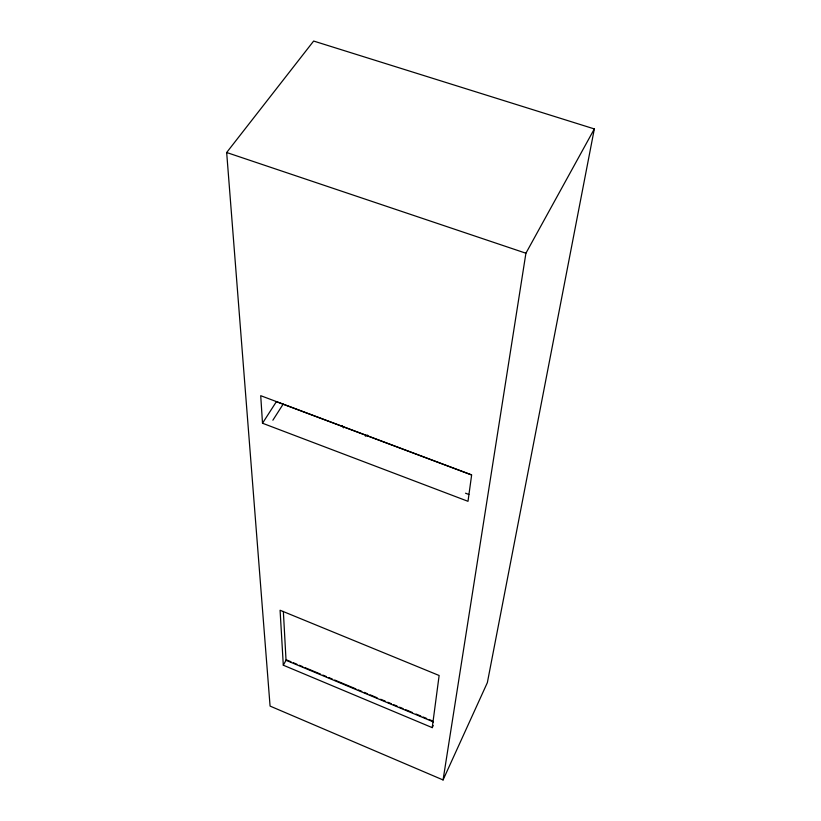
<?xml version="1.0" encoding="UTF-8"?>
<svg xmlns="http://www.w3.org/2000/svg" width="821" height="821" viewBox="0 0 821 821"><rect width="100%" height="100%" fill="white"/><g stroke="black" fill="none" stroke-linecap="round" stroke-linejoin="round"><path stroke-width="1.23" d="M432.236 727.632L439.132 675.498L280.084 610.249L283.296 665.205L432.236 727.632L433.211 725.559M443.063 779.95L525.912 253.217L594.332 128.928L313.643 41.05L226.668 152.511L270.078 706.091L443.063 779.95L487.356 682.641L594.332 128.928M283.296 665.205L286.303 659.807L291.024 661.777M272.87 420.219L283.112 404.209M262.504 423.236L260.719 395.691L471.654 474.897L468.001 501.313L262.504 423.236L276.379 401.685L471.428 474.918M365.386 436.187L367.623 435.089M226.668 152.511L525.912 253.217M465.528 493.205L468.842 494.468M293.384 662.763L296.925 664.24M299.285 665.236L302.826 666.714M305.176 667.699L320.508 674.103M322.869 675.088L326.409 676.576M328.769 677.561L332.31 679.039M334.67 680.024L355.893 688.901M358.254 689.886L361.794 691.364M364.155 692.349L367.695 693.827M370.055 694.812L377.126 697.778M380.667 699.256L385.388 701.226M387.748 702.212L391.278 703.689M393.639 704.675L397.179 706.152M399.54 707.148L403.08 708.626M405.441 709.611L412.511 712.566M416.052 714.044L420.773 716.015M423.133 717L426.663 718.488M429.024 719.473L432.564 720.951M433.498 721.957L286.036 660.3L283.358 611.429M342.265 425.627L343.537 427.833"/></g></svg>
